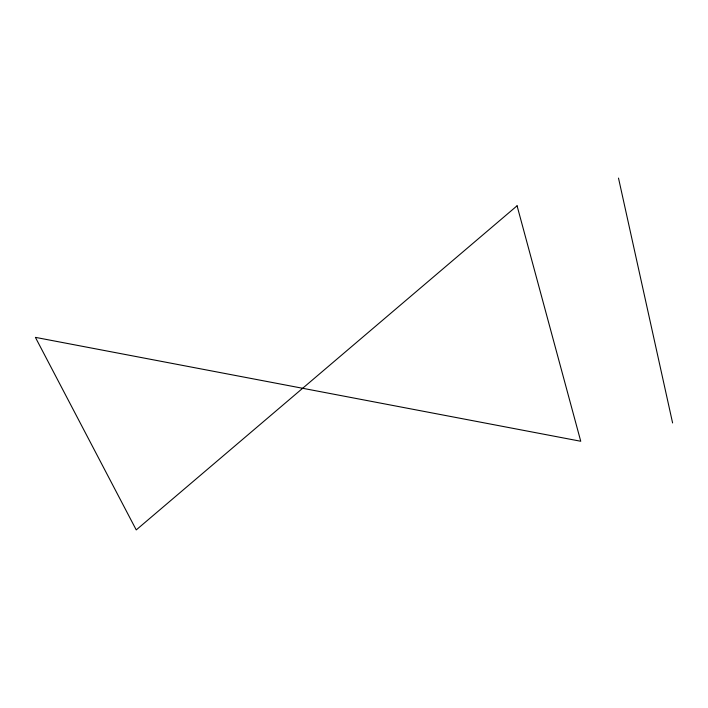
<?xml version="1.0" encoding="UTF-8"?>
<svg xmlns="http://www.w3.org/2000/svg" width="708" height="708" viewBox="0 0 708 708"><rect width="100%" height="100%" fill="white"/><g stroke="black" fill="none" stroke-linecap="round" stroke-linejoin="round"><path stroke-width="1.06" d="M618.5 178.089L672.6 422.95M517.07 205.798L136.237 529.911L35.4 337.362L580.746 441.261L517.07 205.798"/></g></svg>
